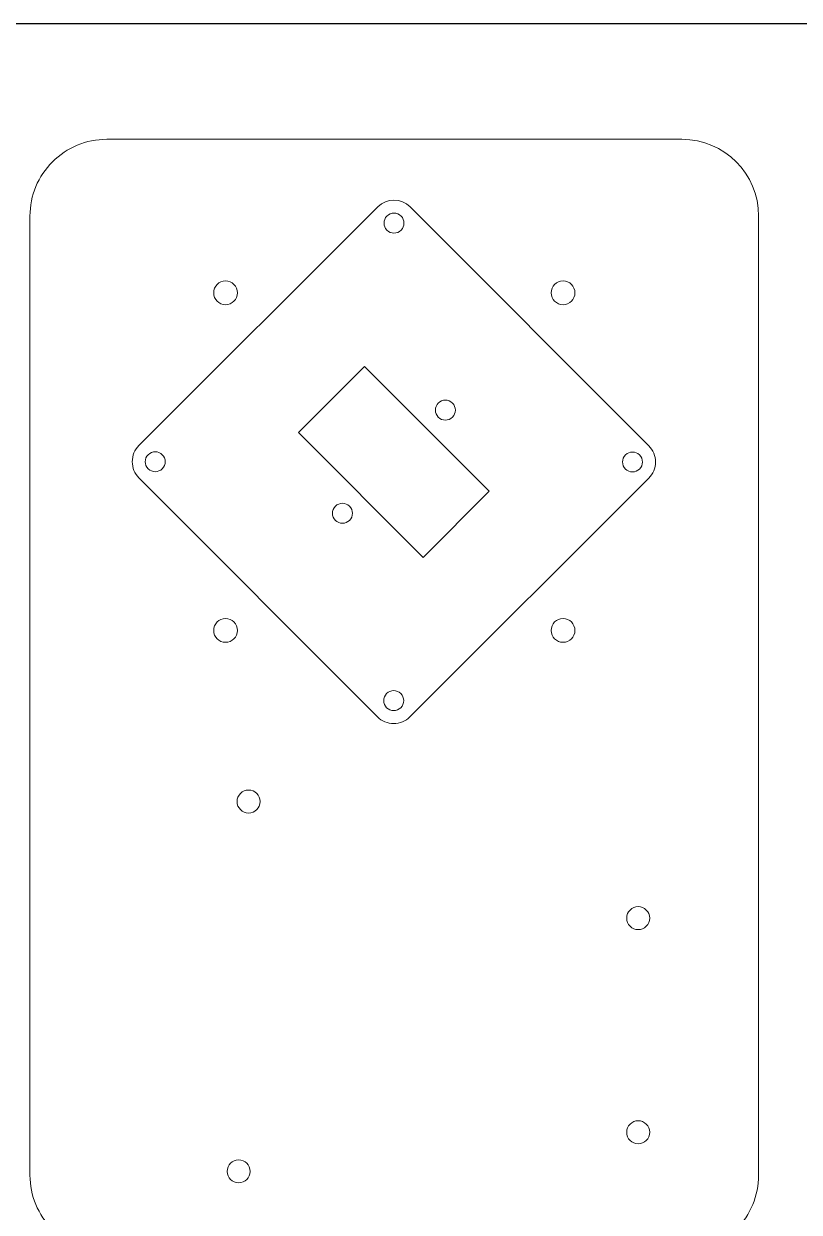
# Model space of a CAD drawing. Header units: centimetres. Extents: x -33.6 to 27.4, y -11.2 to 19.3.
# Drawn here: x -23.13 to -13.02, y 3.78 to 19.27 of the extents above; entities that cross this region are included whole.
import ezdxf

# ---------------------------------------------------------------- set-up
doc = ezdxf.new("R2010")
doc.units = ezdxf.units.CM
doc.header["$MEASUREMENT"] = 0
doc.layers.add('Default', color=7, linetype='Continuous')

msp = doc.modelspace()

# ---------------------------------------------------------------- linework, layer by layer
msp.add_lwpolyline([(-33.579, -11.212), (27.381, -11.212), (27.381, 19.268), (-33.579, 19.268)], close=True)
at = {"layer": 'Default', "color": 18, "lineweight": 0, "true_color": 0x000000}
for points, knots in [([(-22.048, 17.762), (-22.314, 17.762), (-22.568, 17.657), (-22.755, 17.469), (-22.755, 17.469), (-22.943, 17.282), (-23.048, 17.028), (-23.048, 16.762)], [0, 0, 0, 0, 0.333333, 0.333333, 0.333333, 0.333333, 1, 1, 1, 1]), ([(-18.394, 16.762), (-18.445, 16.711), (-18.445, 16.629), (-18.394, 16.578), (-18.394, 16.578), (-18.343, 16.527), (-18.261, 16.527), (-18.21, 16.578), (-18.21, 16.578), (-18.159, 16.629), (-18.159, 16.711), (-18.21, 16.762), (-18.21, 16.762), (-18.261, 16.813), (-18.343, 16.813), (-18.394, 16.762)], [0, 0, 0, 0, 0.2, 0.2, 0.2, 0.2, 0.4, 0.4, 0.4, 0.4, 0.6, 0.6, 0.6, 0.6, 1, 1, 1, 1]), ([(-20.498, 15.917), (-20.584, 15.917), (-20.653, 15.848), (-20.653, 15.762), (-20.653, 15.762), (-20.653, 15.677), (-20.584, 15.607), (-20.498, 15.607), (-20.498, 15.607), (-20.413, 15.607), (-20.343, 15.677), (-20.343, 15.762), (-20.343, 15.762), (-20.343, 15.848), (-20.413, 15.917), (-20.498, 15.917)], [0, 0, 0, 0, 0.2, 0.2, 0.2, 0.2, 0.4, 0.4, 0.4, 0.4, 0.6, 0.6, 0.6, 0.6, 1, 1, 1, 1]), ([(-16.098, 15.917), (-16.184, 15.917), (-16.253, 15.848), (-16.253, 15.762), (-16.253, 15.762), (-16.253, 15.677), (-16.184, 15.607), (-16.098, 15.607), (-16.098, 15.607), (-16.013, 15.607), (-15.943, 15.677), (-15.943, 15.762), (-15.943, 15.762), (-15.943, 15.848), (-16.013, 15.917), (-16.098, 15.917)], [0, 0, 0, 0, 0.2, 0.2, 0.2, 0.2, 0.4, 0.4, 0.4, 0.4, 0.6, 0.6, 0.6, 0.6, 1, 1, 1, 1]), ([(-17.724, 14.325), (-17.775, 14.274), (-17.775, 14.192), (-17.724, 14.141), (-17.724, 14.141), (-17.673, 14.091), (-17.591, 14.09), (-17.54, 14.141), (-17.54, 14.141), (-17.489, 14.192), (-17.489, 14.274), (-17.54, 14.325), (-17.54, 14.325), (-17.591, 14.376), (-17.673, 14.376), (-17.724, 14.325)], [0, 0, 0, 0, 0.2, 0.2, 0.2, 0.2, 0.4, 0.4, 0.4, 0.4, 0.6, 0.6, 0.6, 0.6, 1, 1, 1, 1]), ([(-21.627, 13.773), (-21.683, 13.717), (-21.715, 13.64), (-21.715, 13.561), (-21.715, 13.561), (-21.715, 13.481), (-21.684, 13.405), (-21.627, 13.349)], [0, 0, 0, 0, 0.333333, 0.333333, 0.333333, 0.333333, 1, 1, 1, 1]), ([(-21.507, 13.652), (-21.558, 13.602), (-21.558, 13.519), (-21.507, 13.469), (-21.507, 13.469), (-21.456, 13.418), (-21.374, 13.418), (-21.323, 13.469), (-21.323, 13.469), (-21.272, 13.519), (-21.272, 13.602), (-21.323, 13.652), (-21.323, 13.652), (-21.374, 13.703), (-21.456, 13.703), (-21.507, 13.652)], [0, 0, 0, 0, 0.2, 0.2, 0.2, 0.2, 0.4, 0.4, 0.4, 0.4, 0.6, 0.6, 0.6, 0.6, 1, 1, 1, 1]), ([(-15.284, 13.649), (-15.335, 13.598), (-15.335, 13.516), (-15.285, 13.465), (-15.285, 13.465), (-15.234, 13.414), (-15.151, 13.414), (-15.101, 13.465), (-15.101, 13.465), (-15.05, 13.515), (-15.05, 13.598), (-15.101, 13.649), (-15.101, 13.649), (-15.151, 13.699), (-15.234, 13.699), (-15.284, 13.649)], [0, 0, 0, 0, 0.2, 0.2, 0.2, 0.2, 0.4, 0.4, 0.4, 0.4, 0.6, 0.6, 0.6, 0.6, 1, 1, 1, 1]), ([(-14.981, 13.344), (-14.924, 13.401), (-14.893, 13.477), (-14.893, 13.556), (-14.893, 13.556), (-14.892, 13.636), (-14.924, 13.712), (-14.98, 13.769)], [0, 0, 0, 0, 0.333333, 0.333333, 0.333333, 0.333333, 1, 1, 1, 1]), ([(-19.066, 12.98), (-19.117, 12.929), (-19.117, 12.847), (-19.066, 12.796), (-19.066, 12.796), (-19.015, 12.746), (-18.933, 12.745), (-18.882, 12.796), (-18.882, 12.796), (-18.831, 12.847), (-18.831, 12.929), (-18.882, 12.98), (-18.882, 12.98), (-18.933, 13.031), (-19.015, 13.031), (-19.066, 12.98)], [0, 0, 0, 0, 0.2, 0.2, 0.2, 0.2, 0.4, 0.4, 0.4, 0.4, 0.6, 0.6, 0.6, 0.6, 1, 1, 1, 1]), ([(-20.498, 11.517), (-20.584, 11.517), (-20.653, 11.448), (-20.653, 11.362), (-20.653, 11.362), (-20.653, 11.277), (-20.584, 11.207), (-20.498, 11.207), (-20.498, 11.207), (-20.413, 11.207), (-20.343, 11.277), (-20.343, 11.362), (-20.343, 11.362), (-20.343, 11.448), (-20.413, 11.517), (-20.498, 11.517)], [0, 0, 0, 0, 0.2, 0.2, 0.2, 0.2, 0.4, 0.4, 0.4, 0.4, 0.6, 0.6, 0.6, 0.6, 1, 1, 1, 1]), ([(-16.098, 11.517), (-16.184, 11.517), (-16.253, 11.448), (-16.253, 11.362), (-16.253, 11.362), (-16.253, 11.277), (-16.184, 11.207), (-16.098, 11.207), (-16.098, 11.207), (-16.013, 11.207), (-15.943, 11.277), (-15.943, 11.362), (-15.943, 11.362), (-15.943, 11.448), (-16.013, 11.517), (-16.098, 11.517)], [0, 0, 0, 0, 0.2, 0.2, 0.2, 0.2, 0.4, 0.4, 0.4, 0.4, 0.6, 0.6, 0.6, 0.6, 1, 1, 1, 1]), ([(-18.398, 10.539), (-18.448, 10.489), (-18.448, 10.406), (-18.398, 10.355), (-18.398, 10.355), (-18.347, 10.305), (-18.265, 10.305), (-18.214, 10.355), (-18.214, 10.355), (-18.163, 10.406), (-18.163, 10.488), (-18.214, 10.539), (-18.214, 10.539), (-18.264, 10.59), (-18.347, 10.59), (-18.398, 10.539)], [0, 0, 0, 0, 0.2, 0.2, 0.2, 0.2, 0.4, 0.4, 0.4, 0.4, 0.6, 0.6, 0.6, 0.6, 1, 1, 1, 1]), ([(-18.518, 10.235), (-18.462, 10.179), (-18.385, 10.147), (-18.306, 10.147), (-18.306, 10.147), (-18.226, 10.147), (-18.15, 10.179), (-18.094, 10.235)], [0, 0, 0, 0, 0.333333, 0.333333, 0.333333, 0.333333, 1, 1, 1, 1]), ([(-20.198, 9.282), (-20.281, 9.282), (-20.348, 9.215), (-20.348, 9.132), (-20.348, 9.132), (-20.348, 9.049), (-20.281, 8.982), (-20.198, 8.982), (-20.198, 8.982), (-20.116, 8.982), (-20.048, 9.049), (-20.048, 9.132), (-20.048, 9.132), (-20.048, 9.215), (-20.116, 9.282), (-20.198, 9.282)], [0, 0, 0, 0, 0.2, 0.2, 0.2, 0.2, 0.4, 0.4, 0.4, 0.4, 0.6, 0.6, 0.6, 0.6, 1, 1, 1, 1]), ([(-15.118, 7.762), (-15.201, 7.762), (-15.268, 7.695), (-15.268, 7.612), (-15.268, 7.612), (-15.268, 7.529), (-15.201, 7.462), (-15.118, 7.462), (-15.118, 7.462), (-15.036, 7.462), (-14.968, 7.529), (-14.968, 7.612), (-14.968, 7.612), (-14.968, 7.695), (-15.036, 7.762), (-15.118, 7.762)], [0, 0, 0, 0, 0.2, 0.2, 0.2, 0.2, 0.4, 0.4, 0.4, 0.4, 0.6, 0.6, 0.6, 0.6, 1, 1, 1, 1]), ([(-15.118, 4.972), (-15.201, 4.972), (-15.268, 4.905), (-15.268, 4.822), (-15.268, 4.822), (-15.268, 4.739), (-15.201, 4.672), (-15.118, 4.672), (-15.118, 4.672), (-15.036, 4.672), (-14.968, 4.739), (-14.968, 4.822), (-14.968, 4.822), (-14.968, 4.905), (-15.036, 4.972), (-15.118, 4.972)], [0, 0, 0, 0, 0.2, 0.2, 0.2, 0.2, 0.4, 0.4, 0.4, 0.4, 0.6, 0.6, 0.6, 0.6, 1, 1, 1, 1]), ([(-20.328, 4.462), (-20.411, 4.462), (-20.478, 4.395), (-20.478, 4.312), (-20.478, 4.312), (-20.478, 4.229), (-20.411, 4.162), (-20.328, 4.162), (-20.328, 4.162), (-20.246, 4.162), (-20.178, 4.229), (-20.178, 4.312), (-20.178, 4.312), (-20.178, 4.395), (-20.246, 4.462), (-20.328, 4.462)], [0, 0, 0, 0, 0.2, 0.2, 0.2, 0.2, 0.4, 0.4, 0.4, 0.4, 0.6, 0.6, 0.6, 0.6, 1, 1, 1, 1]), ([(-23.048, 4.262), (-23.048, 3.997), (-22.943, 3.743), (-22.755, 3.555), (-22.755, 3.555), (-22.568, 3.368), (-22.314, 3.262), (-22.048, 3.262)], [0, 0, 0, 0, 0.333333, 0.333333, 0.333333, 0.333333, 1, 1, 1, 1]), ([(-14.548, 3.262), (-14.283, 3.262), (-14.029, 3.368), (-13.841, 3.555), (-13.841, 3.555), (-13.654, 3.743), (-13.548, 3.997), (-13.548, 4.262)], [0, 0, 0, 0, 0.333333, 0.333333, 0.333333, 0.333333, 1, 1, 1, 1])]:
    msp.add_open_spline(points, degree=3, knots=knots, dxfattribs=at)
for points in [[(-14.548, 17.762), (-14.548, 17.762), (-22.048, 17.762), (-22.048, 17.762)], [(-13.548, 16.762), (-13.548, 17.315), (-13.996, 17.762), (-14.548, 17.762)], [(-18.09, 16.882), (-18.207, 16.999), (-18.397, 16.999), (-18.514, 16.882)], [(-23.048, 16.762), (-23.048, 16.762), (-23.048, 4.262), (-23.048, 4.262)], [(-21.627, 13.773), (-21.627, 13.773), (-18.514, 16.882), (-18.514, 16.882)], [(-18.09, 16.882), (-18.09, 16.882), (-14.98, 13.769), (-14.98, 13.769)], [(-13.548, 4.262), (-13.548, 4.262), (-13.548, 16.762), (-13.548, 16.762)], [(-19.548, 13.941), (-19.548, 13.941), (-18.685, 14.803), (-18.685, 14.803)], [(-18.685, 14.803), (-18.685, 14.803), (-17.06, 13.176), (-17.06, 13.176)], [(-17.923, 12.314), (-17.923, 12.314), (-19.548, 13.941), (-19.548, 13.941)], [(-18.518, 10.235), (-18.518, 10.235), (-21.627, 13.349), (-21.627, 13.349)], [(-14.981, 13.344), (-14.981, 13.344), (-18.094, 10.235), (-18.094, 10.235)], [(-17.06, 13.176), (-17.06, 13.176), (-17.923, 12.314), (-17.923, 12.314)]]:
    msp.add_open_spline(points, degree=3, dxfattribs=at)

doc.saveas('drawing.dxf')
